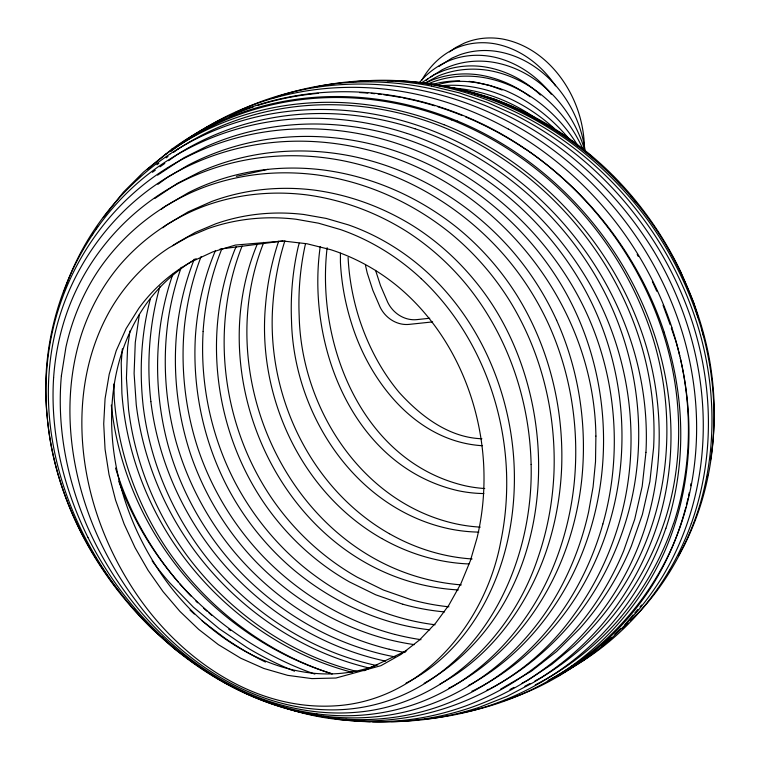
<?xml version="1.0" encoding="UTF-8"?>
<svg xmlns="http://www.w3.org/2000/svg" width="760" height="760" viewBox="0 0 760 760"><rect width="100%" height="100%" fill="white"/><g stroke="black" fill="none" stroke-linecap="round" stroke-linejoin="round"><path stroke-width="1.14" d="M53.618 377.587C50.017 432.782 63.469 488.091 87.932 537.415M203.138 331.455C199.946 383.667 211.128 436.553 235.391 482.913A251.683 226.48 58.2 0 0 301.226 564.927C333.83 592.202 372.647 611.99 414.209 621.214A264.043 237.595 58.2 0 0 435.09 624.777M327.132 247.694C315.77 344.318 362.197 462.07 465.443 485.849A145.207 130.663 58.2 0 0 484.728 488.528M122.36 348.812L121.22 362.738L121.894 393.3A287.527 258.733 58.2 0 0 171.551 539.752C213.351 603.573 278.055 653.115 352.26 672.334M645.943 452.361L642.2 486.305L634.723 519.241L623.713 550.744A338.979 305.035 58.2 0 1 571.814 633.564C542.915 665.285 506.911 690.241 466.783 705.536A311.363 280.183 58.2 0 1 337.744 719.236L334.343 718.561M129.979 330.952L127.594 347.282L126.426 378.233L128.573 409.469A284.002 255.569 58.2 0 0 187.331 556.016C229.007 611.695 288.962 654.436 356.744 671.431M139.355 314.526L135.27 342.513L134.102 373.464L136.249 404.7A284.002 255.569 58.2 0 0 195.006 551.247C237.804 608.627 300.124 651.795 370.082 668.23M320.216 246.667C306.337 344.755 352.478 466.241 457.767 490.618A145.207 130.663 58.2 0 0 483.854 493.553M150.404 298.794C141.123 333.801 139.213 370.452 143.213 406.381A278.844 250.923 58.2 0 0 212.629 565.041C254.572 614.555 312.075 651.377 375.697 665.332M602.87 523.982C624.834 446.623 614.887 361.104 575.32 291.042C535.486 220.6 468.873 165.67 391.419 141.683A316.284 284.61 58.2 0 0 176.339 162.555C112.034 198.673 66.234 263.872 51.509 335.882C35.578 413.031 55.233 494.314 96.729 560.357A332.557 299.26 58.2 0 0 152.912 629.612L175.037 649.249L188.993 659.68M299.231 243.238L298.272 246.591A279.974 251.94 58.2 0 0 291.517 320.758C293.55 413.554 354.91 508.649 449.094 528.789A174.202 156.759 58.2 0 0 478.847 532.105M242.107 246.012C209.845 327.769 221.996 424.166 270.788 496.859A238.697 214.795 58.2 0 0 357.276 577.23L383.41 590.035L410.58 599.497A246.221 221.568 58.2 0 0 448.932 606.812M63.65 292.695C82.165 236.027 120.973 186.751 170.449 153.729M257.393 243.817C196.697 389.243 294.11 580.668 458.318 589.94M263.805 242.345C206.35 385.842 300.874 572.147 461.31 584.896M665.845 528.276C654.16 562.495 636.225 594.434 612.968 622.126A341.173 307.012 58.2 0 1 424.337 719.14M673.512 523.507C661.836 557.736 643.891 589.665 620.635 617.357M691.286 523.592C669.778 583.281 627.684 635.721 572.365 667.223M236.274 246.506L234.811 249.66C202.15 331.692 214.054 428.592 263.112 501.628A238.697 214.795 58.2 0 0 349.609 581.998L375.744 594.804L402.904 604.267M671.469 548.635C651.263 593.218 619.428 632.234 579.756 660.924M678.366 555.731L684.038 545.775A303.762 273.344 58.2 0 0 701.489 328.918C690.384 291.812 673.35 256.604 651.197 224.836A329.033 296.087 58.2 0 0 570.646 142.557C525.531 109.697 472.255 87.599 416.537 82.023A305.748 275.13 58.2 0 0 395.438 80.835M421.676 80.408C429.466 66.272 441.541 54.435 456.427 47.984A79.249 71.307 58.2 0 1 495.159 43.842C520.087 48.535 541.576 65.046 555.541 85.823M91.931 235.068L93.204 233.12M95.731 229.225L97.622 226.299M103.312 217.531L123.339 192.232L143.602 172.026L165.813 154.137M668.439 572.47L670.424 569.677M624.919 624.606L633.241 614.811M634.752 613.035L637.783 609.472M640.053 606.803L641.563 605.026M418.855 83.277C427.576 72.561 439.175 64.258 452.171 59.536A88.749 79.857 58.2 0 1 495.387 57.389C517.589 62.662 537.282 76.399 551.285 94.249M622.44 629.033L628.292 623.162M630.8 620.654C662.359 590.216 684.731 551.133 698.392 509.666A308.161 277.305 58.2 0 0 698.924 329.65C683.971 279.442 657.694 232.93 623 193.724A333.117 299.763 58.2 0 0 552.491 132.915C510.35 105.602 462.27 87.324 412.243 81.785A316.065 284.42 58.2 0 0 370.32 80.55M136.524 180.13L140.619 176.035M147.184 169.489L172.064 148.941M611.458 637.44L601.967 645.99M614.821 634.23L620.711 628.615M154.821 198.464L177.602 183.264L199.975 171.855A292.315 263.036 58.2 0 1 350.464 155.923C412.765 168.359 469.917 202.511 511.661 250.23A261.316 235.144 58.2 0 1 556.643 320.34M176.149 147.07L179.74 144.172M170.829 151.516L173.489 149.368A335.302 301.72 58.2 0 1 451.687 119.995M157.595 175.142L183.986 157.748L206.929 146.252A316.397 284.705 58.2 0 1 399.104 136.905C476.539 160.92 543.163 215.821 582.986 286.273C622.554 356.345 632.5 441.854 610.546 519.222A332.452 299.165 58.2 0 1 575.767 597.369C550.62 636.481 515.679 669.322 474.041 690.279L471.912 691.182M572.081 665.684C611.753 637.003 643.587 597.987 663.793 553.394A312.787 281.466 58.2 0 0 680.285 358.178M162.877 227.781L166.516 224.884L188.176 211.85L211.916 201.371A254.476 228.998 58.2 0 1 314.279 190.105C349.552 194.826 383.496 207.404 413.659 226.243A239.143 215.203 58.2 0 1 475.019 280.991C570.484 396.473 562.371 604.19 424.156 683.325M161.329 209.275L164.958 206.482L188.584 192.584A275.51 247.922 58.2 0 1 323.978 170.059C372.562 176.557 418.741 197.001 456.969 227.553A251.608 226.413 58.2 0 1 517 295.45C548.777 346.693 563.834 407.436 561.649 467.571A313.671 282.264 58.2 0 1 545.737 552.681C526.813 606.66 490.969 656.554 439.954 684.067M582.683 660.877L595.536 650.95M156.968 164.711L158.802 163.343M166.164 157.861L168.007 156.493M173.527 152.389L178.125 148.969M421.059 83.135L434.473 74.546L443.317 70.756A98.363 88.521 58.2 0 1 482.381 66.576C504.156 69.473 524.6 79.933 540.455 95.019M426.16 80.275L427.88 79.002M430.445 77.102L442.139 69.787A98.477 88.616 58.2 0 1 490.048 61.797C536.294 67.906 572.346 106.989 584.772 150.489M157.899 184.338L167.067 177.621L187.596 165.48A305.482 274.892 58.2 0 1 376.314 145.34C452.133 164.996 518.719 215.564 559.654 282.14C600.447 348.688 613.168 430.958 596.306 506.996A327.636 294.823 58.2 0 1 571.51 576.859C548.435 621.87 513.275 661.628 468.34 685.586M438.691 66.538L452.019 58.064L459.847 54.767A88.644 79.762 58.2 0 1 494.294 51.081C538.27 56.772 571.986 95.01 582.35 136.629A119.804 107.806 58.2 0 1 585.219 151.496M152.418 172.282L155.277 170.24M160.027 166.829L164.787 163.428M168.596 160.702L177.156 154.575A324.672 292.163 58.2 0 1 415.017 128.791M449.502 51.908L455.582 47.595L464.103 43.215A79.249 71.307 58.2 0 1 502.835 39.074C541.623 46.541 570.171 80.873 580.136 117.771A115.672 104.082 58.2 0 1 584.431 148.922M424.631 83.22L438.539 75.848A107.758 96.966 58.2 0 1 487.967 70.328C530.812 77.377 565.658 110.295 582.882 149.112M558.695 675.697L566.684 670.757M567.369 670.311L571.681 667.669M490.267 688.674C526.347 669.702 557.555 642.352 581.865 609.7A336.556 302.851 58.2 0 0 624.178 526.566C651.709 442.633 639.341 348.013 593.664 272.716C553.204 205.875 489.259 153.567 415.026 128.744M448.523 688.389C501.609 661.228 541.196 612.341 562.827 557.336A321.29 289.113 58.2 0 0 581.628 480.728C587.442 426.265 579.139 370.348 556.643 320.33M403.778 652.403L405.802 651.263M548.35 680.913L550.42 679.782M554.572 677.521L552.501 678.651L557.669 676.191M560.785 674.13L562.856 672.989M564.936 671.859C605.093 649.42 638.286 615.609 662.463 576.64A315.799 284.173 58.2 0 0 697.642 484.405A312.787 281.466 58.2 0 0 693.823 347.938A317.481 285.684 58.2 0 0 653.41 250.505M524.865 686.251L529.919 683.591M534.973 680.931L541.044 677.739A341.658 307.439 58.2 0 0 609.159 620.369C635.464 589.342 655.091 552.995 666.881 514.073A303.876 273.448 58.2 0 0 678.481 420.394M509.941 689.51L513.988 687.41M522.082 683.202L528.153 680.048L551.883 664.316L573.885 646.152A340.698 306.584 58.2 0 0 627.808 578.93C674.253 499.567 678.538 399.627 644.67 314.783C610.166 227.259 539.153 154.907 451.706 119.918M424.802 83.609L430.863 80.617A107.758 96.966 58.2 0 1 480.301 75.097C498.341 78.204 515.593 85.699 530.147 96.814M406.04 683.126C461.728 654.788 496.156 596.315 508.497 536.55A292.856 263.53 58.2 0 0 514.207 467.637C511.48 395.456 481.916 323.694 428.934 273.933A222.148 199.899 58.2 0 0 348.289 224.846L326.202 218.424L303.791 214.482A227.458 204.677 58.2 0 0 215.555 223.868L195.415 232.351L176.519 243.133A222.138 199.899 58.2 0 0 172.71 245.689M428.108 83.98L430.236 82.963A116.66 104.975 58.2 0 1 483.55 77.529C523.63 84.455 557.536 112.271 578.332 146.414M363.954 670.776L406.704 650.579M500.507 689.225L531.231 671.298L556.596 651.519L579.49 628.805A338.979 305.035 58.2 0 0 631.389 545.975L642.39 514.472L649.876 481.536L653.609 447.592A292.401 263.122 58.2 0 0 641.012 344.052C610.527 242.544 530.356 157.671 430.35 122.275A331.103 297.948 58.2 0 0 178.153 149.007M487.046 690.08L489.193 689.139M377.653 664.895C291.232 697.281 200.469 637.725 155.733 565.516C106.685 488.898 91.57 381.197 146.5 303.553A198.911 178.989 58.2 0 1 196.137 258.704M435.926 85.453C458.413 77.245 483.293 82.564 505.134 90.421C530.223 100.975 551.864 118.341 569.278 139.118M236.398 176.329L267.701 169.385M220.086 249.061L283.014 240.996L306.964 243.76L330.666 249.679A199.016 179.084 58.2 0 1 396.416 285.332C449.654 328.805 479.902 396.207 483.645 464.217A262.703 236.398 58.2 0 1 477.033 537.966L470.44 560.528L461.006 583.404L448.903 605.064L435.613 623.162L419.463 640.024L401.166 654.332L380.921 665.674L335.967 678.024L311.904 678.604L287.688 675.355L263.844 668.467L240.834 658.255L218.376 644.651L198.655 629.365L179.958 611.429L163.058 591.631L148.057 570.275L135.052 547.656L124.127 524.001L115.577 500.127L109.003 474.515L105.061 449.188L103.712 423.805L105.07 398.696L109.221 374.195L116.232 350.692L126.122 328.595L138.823 308.313A198.911 178.989 58.2 0 1 191.425 261.791L212.752 251.892L235.381 245.072L283.014 240.996M429.742 318.25L416.841 319.618A29.174 26.248 58.2 0 1 387.724 302.319L380.503 285.56L375.573 270.38M432.639 321.898L409.184 324.377A29.174 26.248 58.2 0 1 380.066 307.078L372.846 290.32L367.213 272.973L365.465 265.231M450.585 88.074L452.855 88.017C483.436 90.174 512.952 101.773 537.672 119.738M440.458 85.813C482.581 81.69 523.602 100.596 554.278 128.459M482.21 445.712C416.452 441.598 369.769 382.356 351.538 323.409A228.2 205.343 58.2 0 1 340.423 262.181L340.423 253.175M435.565 85.168C499.605 92.872 559.028 124.697 605.758 168.464A317.015 285.266 58.2 0 1 680.894 272.137L693.567 302.47L698.288 317.822M481.897 438.748C448.865 437.731 420.441 415.967 399.104 392.34C381.045 370.709 367.925 345.373 359.214 318.639A228.2 205.343 58.2 0 1 348.089 257.412M345.838 719.311L353.751 720.518A322.63 290.32 58.2 0 0 370.224 721.725M431.11 84.198L437.988 85.443M440.277 85.861C498.94 94.8 553.27 123.605 597.645 162.441A323.978 291.536 58.2 0 1 660.658 236.341C683.325 272.223 699.751 311.942 708.339 353.533A296.533 266.836 58.2 0 1 710.543 459.999M316.834 713.868C244.549 704.017 179.996 661.751 133.523 606.708A321.299 289.123 58.2 0 1 87.932 537.415M310.517 713.934L312.787 714.381M318.459 715.483L320.729 715.92M323 716.366L328.672 717.468M474.278 93.651L491.881 99.199M431.319 86.051L459.638 92.948L487.502 102.552L514.729 114.798A335.569 301.957 58.2 0 1 589.808 165.956C635.731 207.1 671.089 259.834 691.02 318.221A311.628 280.421 58.2 0 1 691.306 523.602M385.624 661.143C321.166 647.368 262.713 610.442 220.314 560.262A278.844 250.923 58.2 0 1 150.869 401.612M471.96 92.691L495.51 99.522L517.389 109.193M389.253 649.268C328.976 634.572 274.512 599.602 234.602 552.283A271.349 244.169 58.2 0 1 175.93 441.199C165.119 401.432 162.421 359.67 168.331 318.867A299.05 269.097 58.2 0 1 181.269 267.301M271.662 703.522L279.348 705.888M281.542 706.562C386.707 744.23 509.722 705.917 574.199 614.46A336.556 302.851 58.2 0 0 616.512 531.335C644.024 447.393 631.674 352.783 585.989 277.485C545.528 210.634 481.583 158.327 407.351 133.513M395.019 634.476C345.002 621.347 299.364 593.836 263.425 556.776A262.58 236.284 58.2 0 1 198.151 449.151C185.184 409.744 180.462 367.859 184.423 326.553A291.878 262.647 58.2 0 1 201.086 256.604M501.657 102.609L508.164 104.88L518.662 109.886M331.616 673.692C284.981 659.195 242.288 633.26 206.957 599.64A289.988 260.946 58.2 0 1 111.302 405.08M502.094 89.974L489.658 85.462L475.893 82.289A116.65 104.975 58.2 0 0 468.967 81.377M332.367 673.92C263.368 651.966 203.338 605.055 163.894 544.511A287.527 258.733 58.2 0 1 114.237 398.069L113.914 383.962M262.019 699.523L270.57 703.181M444.03 124.688C531.487 159.676 602.5 232.028 636.994 319.542C670.861 404.387 666.586 504.336 620.131 583.699A340.698 306.574 58.2 0 1 566.209 650.921C537.928 676.457 504.602 696.141 468.502 708.377A322.63 290.32 58.2 0 1 372.571 721.819M457.387 121.02C578.464 171.085 666.244 293.721 670.804 425.163A303.876 273.448 58.2 0 1 659.205 518.842C647.425 557.764 627.788 594.101 601.483 625.138A341.658 307.439 58.2 0 1 533.368 682.508L507.081 696.341L479.398 707.265A332.205 298.937 58.2 0 1 391.276 721.544M531.259 115.9L548.501 125.751M550.506 126.977L553.498 128.81M555.503 130.036L563.492 134.928A308.36 277.476 58.2 0 1 570.247 139.669M508.478 129.077C585 172.035 644.375 244.093 671.869 327.427M208.012 672.667L191.786 661.77M210.928 674.471C247.105 697.594 288.458 712.395 331.018 717.924A282.919 254.581 58.2 0 0 440.866 705.869C493.487 686.878 538.089 649.078 568.091 602.129A332.452 299.165 58.2 0 0 602.87 523.982M389.376 533.729C308.93 487.844 264.822 391.923 273.153 300.894A285.75 257.127 58.2 0 1 284.895 240.777M381.71 538.489C301.273 492.603 257.165 396.682 265.497 305.653A285.75 257.127 58.2 0 1 278.654 241.186M228.779 629.27L230.669 630.629M525.293 148.903C589.988 192.698 639.654 258.001 664.192 332.196M202.16 620.939L225.169 638.381A318.526 286.624 58.2 0 0 265.449 662.055M203.689 608.266L207.204 611.363M208.971 612.902L211.612 615.22M190.038 610.119L194.322 614.042M421.258 278.702C474.24 328.462 503.814 400.226 506.531 472.397M653.41 250.505C628.757 210.444 596.647 175.208 558.952 147.06A337.516 303.724 58.2 0 0 499.576 111.834A334.894 301.359 58.2 0 0 435.632 89.737A331.92 298.68 58.2 0 0 337.373 83.438A331.92 298.68 58.2 0 0 275.376 97.28A334.875 301.34 58.2 0 0 272.061 98.448M637.184 254.448L638.305 256.462M652.375 281.523L656.735 291.223M663.043 305.235L670.206 324.805M671.327 328.073L675.82 341.154A312.787 281.466 58.2 0 1 679.734 355.898M702.003 329.887L703.712 336.661M678.481 420.394C673.92 288.952 586.14 166.326 465.063 116.261A337.981 304.133 58.2 0 0 179.778 144.229M47.509 419.529C35.634 319.095 83.02 213.218 169.48 159.334A324.672 292.163 58.2 0 1 407.341 133.56M47.709 421.847C53.618 480.956 78.555 537.054 113.724 584.525A336.556 302.86 58.2 0 0 119.415 591.888M150.888 401.612C146.575 364.116 149.245 325.945 159.096 289.493A305.416 274.826 58.2 0 1 160.046 286.168M468.958 563.958A201.077 180.937 58.2 0 1 381.719 538.46M472.102 558.961A201.067 180.937 58.2 0 1 389.386 533.71M506.531 472.397A292.856 263.53 58.2 0 1 500.821 541.31C486.2 620.73 425.296 697.214 341.022 705.394C252.595 713.783 172.339 654.037 128.307 581.419A292.847 263.52 58.2 0 1 97.451 515.679C75.183 449.73 74.784 373.635 109.269 311.733A222.138 199.889 58.2 0 1 168.843 247.902L187.739 237.12L207.879 228.636A227.458 204.677 58.2 0 1 296.115 219.25L318.526 223.193L340.613 229.605A222.138 199.899 58.2 0 1 421.268 278.692M316.834 713.868A249.422 224.447 58.2 0 0 417.876 703.133C481.992 679.706 530.717 624.862 555.151 562.106A321.29 289.113 58.2 0 0 573.952 485.488C579.766 431.024 571.463 375.117 548.976 325.099A261.326 235.153 58.2 0 0 503.984 254.99C462.241 207.28 405.089 173.128 342.798 160.683A292.296 263.017 58.2 0 0 192.299 176.624C138.12 200.725 94.202 246.002 71.487 300.751A261.326 235.153 58.2 0 0 53.618 377.587M183.958 655.262A336.556 302.86 58.2 0 1 182.115 653.847M163.239 638.2A336.556 302.86 58.2 0 1 161.5 636.642M158.052 633.507A336.556 302.86 58.2 0 1 154.679 630.344M146.395 622.26A336.556 302.86 58.2 0 1 142.348 618.108M135.223 610.489A336.556 302.86 58.2 0 1 133.665 608.76M645.943 452.361A292.401 263.122 58.2 0 0 633.336 348.821C599.764 236.379 504.621 144.495 390.07 117.515A331.236 298.072 58.2 0 0 170.439 153.719M165.861 154.195A335.407 301.824 58.2 0 1 444.011 124.754M172.093 148.989A338.048 304.199 58.2 0 1 457.377 121.068M152.133 560.851A284.525 256.034 58.2 0 0 169.718 582.806L193.382 607.135L219.269 628.776L247.009 647.539A318.887 286.947 58.2 0 0 294.557 671.184M191.311 137.075A338.248 304.38 58.2 0 1 196.07 133.836M197.03 133.2A338.248 304.38 58.2 0 1 508.45 129.152M671.792 327.455A310.394 279.309 58.2 0 1 673.597 523.545M620.673 617.395A341.173 307.012 58.2 0 1 535.239 684.883M664.126 332.215A310.394 279.309 58.2 0 1 665.922 528.314M181.811 143.241A337.791 303.962 58.2 0 1 221.416 119.871M229.795 116.014A337.791 303.962 58.2 0 1 253.451 106.846M257.839 105.421A337.791 303.962 58.2 0 1 318.269 93.337M359.584 92.558A337.791 303.962 58.2 0 1 367.868 93.09M371.279 93.376A337.791 303.962 58.2 0 1 374.69 93.698M378.1 94.069A337.791 303.962 58.2 0 1 381.51 94.468M383.791 94.762A337.791 303.962 58.2 0 1 400.815 97.48M403.085 97.916A337.791 303.962 58.2 0 1 434.634 105.792M437.988 106.828A337.791 303.962 58.2 0 1 462.289 115.577M465.557 116.916A337.791 303.962 58.2 0 1 525.198 149.074M118.674 481.042A288.923 259.996 58.2 0 0 183.179 587.471C216.476 623.304 257.592 651.672 303.059 669.75A320.52 288.42 58.2 0 0 314.906 674.101M235.239 112.66A337.165 303.401 58.2 0 1 532.722 135.831C604.741 181.972 659.471 254.22 683.487 336.385A312.787 281.466 58.2 0 1 671.489 548.644M579.737 660.906A343.881 309.444 58.2 0 1 548.188 680.409M572.071 665.665A343.881 309.444 58.2 0 1 460.503 713.098M197.6 602.775A289.988 260.946 58.2 0 1 195.928 601.131M190.978 596.096A289.988 260.946 58.2 0 1 179.854 583.927M178.315 582.141A289.988 260.946 58.2 0 1 115.558 468.055M691.058 483.474A312.787 281.466 58.2 0 1 690.65 485.763M689.272 492.575A315.799 284.173 58.2 0 1 688.55 495.966M688.047 498.228A315.799 284.173 58.2 0 1 686.422 504.972M685.843 507.205A315.799 284.173 58.2 0 1 654.788 581.4C626.952 627.123 585.808 664.221 537.567 687.382A345.486 310.887 58.2 0 1 503.614 700.843M313.053 87.599A324.957 292.419 58.2 0 1 431.319 86.032M349.619 82.289A316.065 284.42 58.2 0 1 354.169 81.766M355.319 81.653A316.065 284.42 58.2 0 1 368.001 80.664M387.258 80.816A305.748 275.13 58.2 0 1 393.101 80.807M172.833 274.246A299.05 269.097 58.2 0 0 160.664 323.637C154.736 364.43 157.443 406.201 168.264 445.958A271.349 244.169 58.2 0 0 226.936 557.042C266.836 604.38 321.299 639.331 381.577 654.037A291.27 262.105 58.2 0 0 395.077 656.887M405.013 652.517A291.308 262.133 58.2 0 1 389.253 649.249M424.222 83.419A293.151 263.786 58.2 0 1 427.671 83.79M707.693 475.048A296.533 266.836 58.2 0 1 707.18 477.337M194.275 259.16A291.878 262.647 58.2 0 0 176.757 331.322C172.776 372.618 177.507 414.513 190.475 453.919A262.58 236.284 58.2 0 0 255.749 561.545C291.688 598.605 337.326 626.116 387.344 639.245A278.53 250.638 58.2 0 0 414.456 644.642M421.002 639.683A278.683 250.772 58.2 0 1 395.029 634.448M215.479 250.458A284.696 256.187 58.2 0 0 195.424 336.214C192.318 388.436 203.433 441.313 227.715 487.683A251.683 226.48 58.2 0 0 293.55 569.696C326.154 596.961 364.981 616.759 406.534 625.983A264.043 237.595 58.2 0 0 429.742 629.831M203.1 331.445A284.696 256.187 58.2 0 1 221.806 248.947M572.156 141.056A308.36 277.476 58.2 0 1 575.957 143.877M585.285 151.183A308.36 277.476 58.2 0 1 593.284 157.899M612.531 175.959A308.36 277.476 58.2 0 1 621.253 185.145M631.123 196.441A308.36 277.476 58.2 0 1 633.327 199.101M634.058 199.994A309.681 278.673 58.2 0 1 636.225 202.692M444.562 611.895A246.249 221.587 58.2 0 1 402.914 604.247M305.416 244.102A279.974 251.94 58.2 0 0 299.183 315.989C301.226 408.794 362.587 503.88 456.769 524.02A174.202 156.759 58.2 0 0 480.244 527.117M431.88 84.578A116.65 104.975 58.2 0 1 459.658 80.883M595.897 436.069L595.517 461.681L593.075 486.97L588.63 511.765A327.626 294.823 58.2 0 1 563.834 581.619C535.135 638.704 485.488 686.109 424.346 706.458A266.332 239.656 58.2 0 1 328.434 716.623C260.053 709.184 197.059 673.844 149.036 625.508A327.636 294.823 58.2 0 1 99.883 563.473C58.558 497.648 37.848 416.698 53.666 339.635C68.248 268.223 115.178 204.136 179.92 170.25A305.567 274.968 58.2 0 1 368.638 150.1C496.27 182.067 594.311 304.161 595.897 436.069M531.116 464.408C533.52 557.356 488.861 659.176 399.123 696.663C301.881 736.706 194.189 680.39 136.068 600.961A304.57 274.075 58.2 0 1 93.366 526.11C68.742 465.633 61.37 396.596 81.662 333.801A239.229 215.27 58.2 0 1 119.833 265.098C142.529 238.744 171.713 218.405 204.25 206.141A254.467 228.988 58.2 0 1 306.603 194.873C341.886 199.595 375.82 212.163 405.983 231.011A239.143 215.194 58.2 0 1 467.343 285.76C507.898 336.015 529.653 400.073 531.116 464.408M61.379 375.801C56.838 425.59 66.291 475.893 85.357 521.911A313.699 282.283 58.2 0 0 131.489 600.457C184.88 669.38 269.781 720.869 359.347 712.015C444.115 703.788 512.259 636.063 538.07 557.45A313.671 282.264 58.2 0 0 553.983 472.33C556.158 412.205 541.101 351.452 509.323 300.209A251.608 226.413 58.2 0 0 449.302 232.322C411.074 201.761 364.885 181.336 316.312 174.809A275.823 248.197 58.2 0 0 206.102 186.475C162.963 202.302 125.086 231.468 99.076 269.382A251.608 226.413 58.2 0 0 65.939 347.149L61.379 375.801"/></g></svg>
